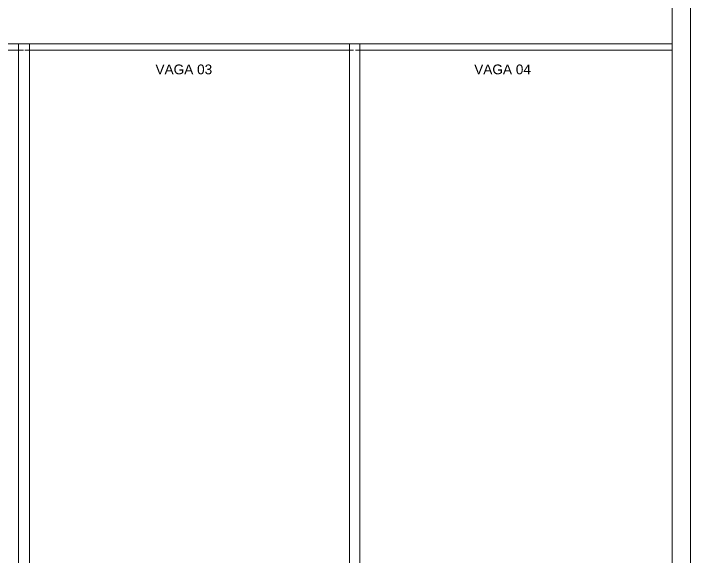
# Model space of a CAD drawing. Header units: millimetres. Extents: x 565.4 to 596.6, y 239.2 to 280.8.
# Drawn here: x 574.88 to 580.43, y 266.34 to 270.81 of the extents above; entities that cross this region are included whole.
import ezdxf

# ---------------------------------------------------------------- set-up
doc = ezdxf.new("R2010")
doc.units = ezdxf.units.MM
doc.header["$LTSCALE"] = 75
doc.linetypes.add('HIDDEN', pattern=[0.375, 0.25, -0.125])
for name, color, linetype, lineweight in [('A Arquitetura LRZ', 252, 'Continuous', 9), ('A Cumbuca LRZ', 254, 'HIDDEN', 9), ('A Esquadrias LRZ', 252, 'Continuous', 9)]:
    doc.layers.add(name, color=color, linetype=linetype, lineweight=lineweight)
doc.styles.add('R80', font='arial.ttf')

msp = doc.modelspace()

# ---------------------------------------------------------------- linework, layer by layer
at = {"layer": 'A Arquitetura LRZ'}
for p, q in [((580.4348, 240.8304), (580.4348, 280.8104)), ((580.2848, 280.6604), (580.2848, 265.8104))]:
    msp.add_line(p, q, dxfattribs=at)
at = {"layer": 'A Esquadrias LRZ'}
for p, q in [((575.0098, 270.5604), (572.2098, 270.5604)), ((577.7198, 270.5604), (574.9198, 270.5604)), ((574.9198, 270.5604), (574.9198, 265.8104)), ((575.0098, 265.8104), (575.0098, 270.5604)), ((580.2848, 270.5604), (577.6348, 270.5604)), ((577.6348, 270.5604), (577.6348, 265.8104)), ((577.7198, 265.8304), (577.7198, 270.5604)), ((572.2598, 270.5104), (574.9598, 270.5104)), ((574.9698, 270.5104), (577.6698, 270.5104)), ((577.6848, 270.5104), (580.2848, 270.5104))]:
    msp.add_line(p, q, dxfattribs=at)

# ---------------------------------------------------------------- texts
at = {"layer": 'A Cumbuca LRZ', "style": 'R80'}
for s, p in [('VAGA 03', (576.043, 270.3115)), ('VAGA 04', (578.6595, 270.3115))]:
    msp.add_text(s, height=0.08, dxfattribs=at).set_placement(p)

doc.saveas('drawing.dxf')
